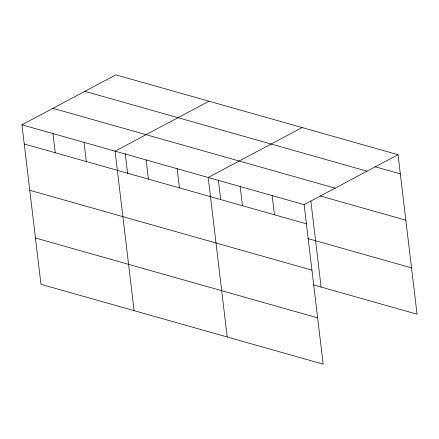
<?xml version="1.0" encoding="UTF-8"?>
<svg xmlns="http://www.w3.org/2000/svg" width="439" height="439" viewBox="0 0 439 439"><rect width="100%" height="100%" fill="white"/><g stroke="black" fill="none" stroke-linecap="round" stroke-linejoin="round"><path stroke-width="0.66" d="M21.95 124.802L304.139 204.645L323.159 364.15L40.97 284.307L21.95 124.802L115.841 74.849L398.03 154.693L417.05 314.198L313.347 284.856M208.964 101.2L115.073 151.153L134.093 310.653M302.087 127.546L208.196 177.499L227.215 337.004M304.139 204.645L398.03 154.693M374.862 166.672L400.319 173.877M84.859 91.334L367.048 171.177M52.932 108.318L335.122 188.161M320.338 195.992L405.839 220.18M24.238 143.981L306.427 223.83M307.821 238.547L411.53 267.889M29.759 190.29L311.948 270.133M35.449 237.998L317.638 317.841M310.845 200.985L321.107 287.051M272.158 195.596L274.446 214.781M240.177 186.548L242.465 205.732M218.353 179.941L220.724 199.816M177.153 168.719L179.441 187.897M146.116 159.933L148.398 179.117M125.23 153.59L127.601 173.471M84.03 142.368L86.318 161.547M52.993 133.588L55.276 152.767"/></g></svg>
